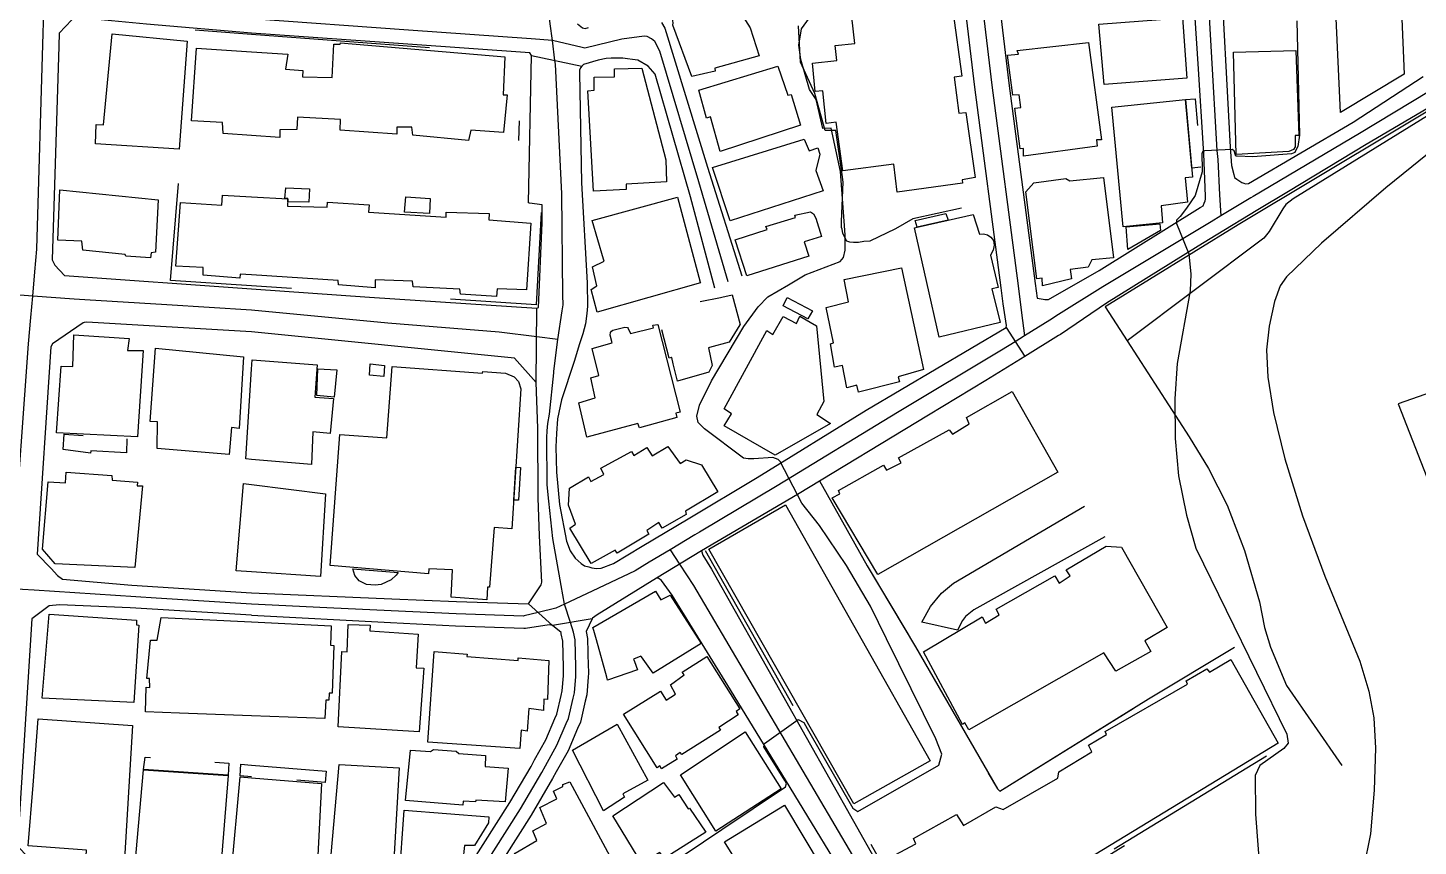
# Model space of a CAD drawing. Header units: millimetres. Extents: x 198785 to 203305, y 542885 to 545889.
# Drawn here: x 199964 to 200187.7, y 544165.3 to 544297.1 of the extents above; entities that cross this region are included whole.
import ezdxf

# ---------------------------------------------------------------- set-up
doc = ezdxf.new("R2010")
doc.units = ezdxf.units.MM
doc.linetypes.add('FENCE_25K', pattern=[54.3, 28.7, -9.2, -16.4])
doc.linetypes.add('HIDDEN_BULD_25K', pattern=[28.8, 18.4, -10.4])
for name, color, linetype in [('A0013117', 253, 'Continuous'), ('A0013118', 253, 'Continuous'), ('A0023217', 253, 'Continuous'), ('A0053326', 253, 'Continuous'), ('B0014111', 253, 'Continuous'), ('B0014112', 253, 'Continuous'), ('B0014113', 253, 'Continuous'), ('B0014114', 253, 'Continuous'), ('B0014115', 253, 'Continuous'), ('B0014116', 253, 'Continuous'), ('B0024120', 253, 'Continuous'), ('F0017111', 253, 'Continuous'), ('F0047224', 253, 'Continuous')]:
    doc.layers.add(name, color=color, linetype=linetype)

msp = doc.modelspace()

# ---------------------------------------------------------------- linework, layer by layer
at = {"layer": 'A0013117'}
for points in [[(200074.52, 544255.2), (200070.64, 544269.89), (200064.93, 544289.63), (200063.79, 544290.93), (200062.16, 544291.92), (200061.3, 544292.02), (200060.5, 544292.13), (200059.76, 544292.21), (200058.61, 544292.21), (200057.86, 544292.21), (200057.04, 544292.15), (200055.74, 544291.89), (200053.39, 544291.22), (200053.16, 544290.95), (200052.95, 544290.68), (200052.78, 544290.28), (200052.74, 544289.84), (200053.08, 544272.13), (200054.02, 544256.06), (200054.07, 544252.26), (200053.94, 544251.11), (200053.75, 544249.41), (200053.31, 544247.83), (200052.77, 544246.24), (200051.93, 544243.38), (200049.85, 544237.19), (200049.24, 544234.15), (200049.06, 544231.76), (200048.97, 544229.62), (200049.04, 544225.55), (200049.54, 544220.32), (200050.65, 544214.45), (200051.28, 544212.9), (200052.06, 544211.7), (200053.05, 544210.82), (200053.59, 544210.48), (200054.24, 544210.3), (200054.77, 544210.13), (200055.52, 544210.06), (200056.24, 544210.11), (200058.25, 544210.86), (200062.84, 544213.61), (200070.23, 544218.03), (200081.33, 544224.67), (200098.91, 544235.55), (200121.44, 544248.85), (200121.5, 544249.15), (200120.96, 544252.64), (200120.63, 544255.22), (200116.39, 544287.52), (200112.96, 544316.34)], [(200118.42, 544316.99), (200121.85, 544288.2), (200126.09, 544255.92), (200126.39, 544253.58), (200127.36, 544253.39), (200127.67, 544253.35), (200128.24, 544253.35), (200136.4, 544258.01), (200152.66, 544268.16), (200152.76, 544268.21), (200153.1, 544268.46), (200153.31, 544268.84), (200153.45, 544269.23), (200153.48, 544269.51), (200153.48, 544269.97), (200153.22, 544276.83), (200152.3, 544291.31), (200151.16, 544309.35)], [(200155.79, 544308.96), (200157.48, 544277.91), (200157.69, 544274.93), (200158.05, 544273.5), (200158.19, 544273), (200158.55, 544272.71), (200159.33, 544272.22), (200159.66, 544272.08), (200159.96, 544271.99), (200160.44, 544272.06), (200177.24, 544281.92), (200188.51, 544289.29)], [(200000, 544296.23), (199983.07, 544297.68), (199972.97, 544298.67), (199972.14, 544298.53), (199971.07, 544298.39), (199969.05, 544296.23), (199968.97, 544294.17), (199967.91, 544259.73), (199968.32, 544258.86), (199969.87, 544257.2), (200000, 544255.08)], [(200000, 544255.08), (200018.99, 544253.75), (200045.91, 544251.94), (200046.17, 544252.07), (200046.74, 544265.71), (200046.76, 544267.46), (200046.76, 544268.61), (200044.71, 544268.85), (200044.56, 544268.94), (200045.06, 544292.62), (200044.77, 544293.08), (200025.12, 544294.46), (200000, 544296.23)], [(200052.43, 544297.72), (200053.25, 544297.1), (200053.67, 544297), (200054.22, 544297.15)], [(200065.94, 544297.96), (200066.49, 544297.04), (200073.34, 544274.67), (200078.87, 544257.17)], [(200190.96, 544285.14), (200179.35, 544278.3), (200166.86, 544270.76), (200161.93, 544267.78), (200155.23, 544263.73), (200152.3, 544261.96), (200137.58, 544252.75), (200130.17, 544247.74), (200129.87, 544247.56), (200124.41, 544244.17), (200118.14, 544240.29), (200108.95, 544234.75), (200087.85, 544221.98), (200072.41, 544212.87), (200072.6, 544212.18), (200074, 544209.92), (200100.64, 544162.57)], [(200000, 544248.17), (199973.46, 544249.7), (199973.03, 544249.63), (199972.89, 544249.61), (199967.94, 544246.24), (199967.71, 544245.75), (199965.47, 544212.37), (199967.73, 544210.05), (199968.76, 544208.9), (199969.58, 544208.3), (199980.7, 544207.33), (200000, 544206.1)], [(200000, 544206.1), (200022.55, 544205.17), (200032.98, 544204.74), (200044.57, 544204.36), (200046.58, 544207.4), (200046.71, 544207.84), (200046.32, 544215.3), (200046.11, 544221.43), (200046.06, 544232.63), (200045.8, 544239.99), (200042.31, 544243.92), (200000, 544248.16)], [(200098.44, 544155.39), (200085.31, 544176.97), (200076.62, 544191.2), (200067.65, 544205.75), (200065.96, 544208.11), (200065.75, 544208.28), (200065.43, 544208.46), (200065.16, 544208.48), (200055.61, 544202.57), (200054.88, 544202.04), (200054.82, 544201.92), (200053.83, 544199.9), (200054.05, 544198.74), (200054.17, 544194.26), (200054.19, 544193.64), (200054.19, 544193.2), (200054.18, 544192.53), (200053.94, 544189.72), (200053.7, 544188.7), (200052.91, 544185.27), (200052.46, 544184.28), (200050.93, 544180.69), (200049.03, 544177.27), (200048.44, 544176.2), (200044.99, 544170.3), (200038.56, 544160.16)], [(200000, 544202.5), (199980.47, 544203.73), (199969.09, 544204.21), (199967.41, 544204.05), (199964.64, 544201.95), (199962.32, 544165.38), (199965.24, 544162.19), (200000, 544159.31)], [(200035.11, 544162.19), (200041.57, 544172.38), (200044.96, 544178.17), (200045.53, 544179.21), (200047.33, 544182.45), (200048.8, 544185.89), (200049.1, 544186.56), (200049.8, 544189.61), (200049.98, 544190.36), (200050.18, 544192.73), (200050.19, 544193.23), (200050.19, 544193.57), (200050.17, 544194.14), (200050.06, 544198.32), (200049.83, 544199.53), (200049.81, 544199.75), (200048.43, 544200.87), (200048.14, 544200.93), (200047.88, 544200.95), (200044.06, 544200.4), (200043.83, 544200.38), (200032.83, 544200.74), (200022.34, 544201.3), (200000, 544202.49)], [(200122.65, 544154.47), (200140.49, 544165.45)]]:
    msp.add_lwpolyline(points, dxfattribs=at)
at = {"layer": 'A0013118'}
msp.add_lwpolyline([(200197.36, 544241.06), (200184.5, 544236.55), (200194.6, 544210.71)], dxfattribs=at)
at = {"layer": 'A0023217'}
for points in [[(200149.84, 544365.09), (200150.23, 544362.52), (200150.25, 544362.16), (200150.43, 544359.26), (200150.53, 544357.38), (200152.18, 544332.21), (200153.48, 544309.16), (200155.35, 544277.37), (200155.46, 544275.88), (200155.78, 544270.23), (200155.98, 544266.82)], [(200189.08, 544344.82), (200189.43, 544340.28), (200189.43, 544340.2), (200189.94, 544320.98), (200191, 544302.74), (200191.58, 544293.65), (200191.54, 544289.62), (200189.39, 544286.78), (200178.3, 544280.11), (200161.17, 544269.94), (200160.79, 544269.72), (200155.98, 544266.82)], [(200048.4, 544295.08), (200048.06, 544297.75), (200047.88, 544299.15), (200046.2, 544304.74), (200042.85, 544316.04), (200042.55, 544316.9), (200041.7, 544319.34)], [(200115.69, 544316.67), (200119.12, 544287.86), (200123.36, 544255.57), (200123.91, 544251.22), (200124.39, 544247.51)], [(199964.77, 544253.9), (199965.12, 544257.83), (199965.44, 544261.45), (199966.44, 544296.24), (199966.59, 544301.39)], [(200048.4, 544295.08), (200045, 544295.32), (200025.27, 544296.71), (200000, 544298.55)], [(200076.69, 544256.19), (200071.99, 544272.28), (200065.71, 544293.33), (200064.86, 544294.91), (200064.36, 544295.33), (200063.64, 544295.73), (200063.15, 544295.76), (200059.55, 544295.3), (200053.64, 544293.85), (200053.2, 544293.95), (200048.4, 544295.08)], [(200049.29, 544246.9), (200049.97, 544251.52), (200050.11, 544252.51), (200050.09, 544254.06), (200049.92, 544270.37), (200048.9, 544291.23), (200048.82, 544291.85), (200048.4, 544295.08)], [(200155.98, 544266.82), (200154.42, 544265.88), (200136.99, 544255.38), (200129.87, 544250.95), (200128.43, 544250.05), (200124.39, 544247.51)], [(199964.77, 544253.9), (199958.37, 544254.36), (199940.06, 544256.12), (199919.53, 544257.55), (199914.76, 544257.9)], [(199961.24, 544206.78), (199961.66, 544212.63), (199964.09, 544246.19), (199964.47, 544250.45), (199964.77, 544253.9)], [(200000, 544251.63), (199986.37, 544252.5), (199973.14, 544253.3), (199971.45, 544253.42), (199964.77, 544253.9)], [(200049.29, 544246.9), (200045.87, 544247.33), (200039.83, 544248.08), (200021.93, 544249.52), (200000, 544251.62)], [(200050.35, 544204.3), (200049.81, 544207.32), (200048.49, 544214.87), (200047.83, 544220.87), (200047.58, 544223.49), (200047.52, 544231.12), (200047.56, 544232.19), (200047.65, 544233.39), (200047.96, 544234.91), (200048.61, 544241.55), (200048.64, 544241.79), (200049.29, 544246.9)], [(200124.39, 544247.51), (200122.89, 544246.56), (200120.67, 544245.17), (200103.93, 544235.15), (200084.59, 544223.33), (200072.06, 544215.87), (200071.33, 544215.44), (200067.36, 544213.06)], [(200067.36, 544213.06), (200064, 544211.05), (200061.7, 544209.67), (200054.79, 544206.4), (200050.35, 544204.3)], [(200067.36, 544213.06), (200068.87, 544210.73), (200071.12, 544207.28), (200099.54, 544158.98), (200107.16, 544146.31), (200109.07, 544143.46)], [(200000, 544204.3), (199984.64, 544205.27), (199965.01, 544206.53), (199961.24, 544206.78)], [(200050.35, 544204.3), (200048.97, 544203.65), (200046.13, 544202.95), (200043.85, 544202.39), (200043.76, 544202.38), (200032.91, 544202.74), (200022.45, 544203.23), (200012.1, 544203.72), (200000, 544204.29)], [(200031.62, 544154.5), (200034.52, 544158.21), (200036.83, 544161.17), (200043.28, 544171.34), (200046.7, 544177.19), (200047.28, 544178.24), (200049.13, 544181.57), (200050.63, 544185.09), (200051.01, 544185.91), (200051.75, 544189.16), (200051.96, 544190.04), (200052.18, 544192.63), (200052.19, 544193.22), (200052.19, 544193.6), (200052.17, 544194.2), (200052.06, 544198.53), (200051.81, 544199.81), (200051.31, 544201.34), (200050.35, 544204.3)]]:
    msp.add_lwpolyline(points, dxfattribs=at)
at = {"layer": 'A0053326'}
msp.add_lwpolyline([(200054.77, 544210.13), (200055.52, 544210.06), (200056.24, 544210.11), (200058.25, 544210.86), (200062.84, 544213.61), (200070.23, 544218.03), (200081.33, 544224.67), (200098.91, 544235.55), (200121.44, 544248.85), (200124.41, 544244.17), (200118.14, 544240.29), (200108.95, 544234.75), (200087.85, 544221.98), (200072.41, 544212.87), (200065.16, 544208.48), (200055.61, 544202.57), (200054.88, 544202.04), (200054.82, 544201.92), (200048.43, 544200.87), (200044.58, 544204.36), (200046.58, 544207.4), (200046.71, 544207.84), (200046.32, 544215.3), (200046.11, 544221.43), (200046.06, 544232.63), (200045.8, 544239.99), (200045.91, 544251.94), (200046.17, 544252.07), (200046.74, 544265.71), (200046.76, 544267.46), (200046.76, 544268.61), (200044.71, 544268.85), (200044.56, 544268.94), (200045.06, 544292.62), (200053.16, 544290.95), (200052.95, 544290.68), (200052.78, 544290.28), (200052.74, 544289.84), (200053.08, 544272.13), (200054.02, 544256.06), (200054.07, 544252.26), (200053.94, 544251.11), (200053.75, 544249.41), (200053.31, 544247.83), (200052.77, 544246.24), (200051.93, 544243.38), (200049.85, 544237.19), (200049.24, 544234.15), (200049.06, 544231.76), (200048.97, 544229.62), (200049.04, 544225.55), (200049.54, 544220.32), (200050.65, 544214.45), (200051.28, 544212.9), (200052.06, 544211.7), (200053.05, 544210.82), (200053.59, 544210.48), (200054.24, 544210.3), (200054.77, 544210.13)], dxfattribs=at)
at = {"layer": 'B0014111'}
for points in [[(200181.79, 544309.46), (200181.85, 544308.62), (200184.64, 544308.8), (200185.45, 544289.62), (200175.24, 544283.48), (200174.06, 544309.2), (200181.79, 544309.46)], [(199989.61, 544294.96), (199988.33, 544277.58), (199974.9, 544278.44), (199975.01, 544281.52), (199976.17, 544281.48), (199977.56, 544296.14), (199989.61, 544294.96)], [(199983.85, 544260.86), (199983.75, 544260.07), (199979.77, 544260.32), (199979.65, 544260.62), (199972.82, 544261.3), (199972.68, 544262.73), (199968.84, 544262.91), (199969.15, 544271.02), (199984.96, 544269.42), (199984.55, 544260.97), (199983.85, 544260.86)], [(200072.22, 544256.02), (200055.6, 544251.3), (200054.66, 544254.99), (200055.57, 544255.55), (200054.86, 544258.64), (200056.74, 544259.53), (200056.64, 544259.85), (200054.82, 544266.08), (200068.54, 544269.84), (200072.18, 544256.17), (200072.22, 544256.02)], [(199982.53, 544245.12), (199981.61, 544231.26), (199968.61, 544231.88), (199969.33, 544242.6), (199971.25, 544242.59), (199971.37, 544247.67), (199980.31, 544247.05), (199980.04, 544245.14), (199982.53, 544245.12)], [(200000, 544242.12), (200000.1, 544243.66), (200010.54, 544242.84), (200010.19, 544237.63), (200013.2, 544237.39), (200012.65, 544231.79), (200009.86, 544232.02), (200009.65, 544226.81), (200000, 544227.6)], [(200022.64, 544242.57), (200037.18, 544241.48), (200037.2, 544241.77), (200040.87, 544241.5), (200042.23, 544240.89), (200042.92, 544240.13), (200043.32, 544238.98), (200041.89, 544216.43), (200039.03, 544216.64), (200038.29, 544207.03), (200037.95, 544207.05), (200037.83, 544205), (200032.13, 544205.42), (200032.33, 544209.81), (200028.5, 544209.99), (200028.44, 544209.18), (200012.62, 544210.51), (200014.2, 544231.63), (200021.78, 544231.06), (200022.64, 544242.57)], [(200000, 544227.6), (199999.05, 544227.68), (200000, 544242.13)], [(199981.85, 544200.94), (199981.06, 544188.48), (199966.27, 544189.14), (199967.41, 544202.67), (199981.47, 544201.71), (199981.47, 544200.95), (199981.85, 544200.94)], [(199980.81, 544184.78), (199979.44, 544161.47), (199973.26, 544162.02), (199973.43, 544164.67), (199964.05, 544165.36), (199964.87, 544175.16), (199965.66, 544185.81), (199980.81, 544184.78)], [(200059.99, 544173.24), (200056.65, 544171.02), (200051.65, 544180.81), (200058.8, 544184.99), (200063.74, 544175.96), (200059.73, 544173.73), (200059.99, 544173.24)], [(200032.89, 544180.63), (200033.34, 544180.25), (200037.65, 544179.9), (200037.58, 544178.15), (200041.31, 544177.89), (200040.8, 544172.48), (200036.07, 544172.73), (200036.03, 544172.48), (200034.02, 544172.56), (200034, 544171.93), (200024.74, 544172.67), (200025.57, 544180.81), (200028.81, 544180.55), (200029.25, 544180.9), (200032.89, 544180.63)], [(200038.11, 544169.06), (200035.85, 544165.44), (200034.23, 544165.43), (200034.01, 544162.97), (200031.75, 544160.61), (200028.32, 544160.7), (200028.17, 544159.47), (200023.74, 544159.74), (200024.55, 544171.13), (200038.15, 544170.04), (200038.11, 544169.06)]]:
    msp.add_lwpolyline(points, dxfattribs=at)
at = {"layer": 'B0014112'}
for points in [[(200088.91, 544279.17), (200089.74, 544277.27), (200091.11, 544277.75), (200091.42, 544276.78), (200090.82, 544274.13), (200091.97, 544270.83), (200077.03, 544266.04), (200074.19, 544274.6), (200088.91, 544279.17)], [(200089.66, 544260.31), (200079.68, 544257.19), (200077.83, 544262.98), (200082.95, 544264.62), (200082.77, 544265.12), (200087.53, 544266.58), (200087.44, 544266.94), (200089.94, 544267.49), (200090.41, 544267.13), (200090.81, 544266.45), (200091.69, 544263.49), (200088.94, 544262.65), (200089.66, 544260.31)]]:
    msp.add_lwpolyline(points, dxfattribs=at)
at = {"layer": 'B0014113'}
for points in [[(200076.2, 544302.5), (200077.02, 544300.16), (200078.49, 544300.62), (200079.09, 544298.86), (200080.23, 544297.08), (200081.68, 544292.59), (200074.52, 544290.58), (200074.61, 544290.12), (200070.86, 544289.24), (200067.77, 544297.53), (200067.82, 544297.93), (200067.55, 544299.54), (200076.2, 544302.5)], [(200150.47, 544288.99), (200137.17, 544287.99), (200136.33, 544297.67), (200149.78, 544298.7), (200150.47, 544288.99)], [(200000, 544279.78), (199995.43, 544280.09), (199995.29, 544281.84), (199990.33, 544282.13), (199991.15, 544293.84), (200000, 544293.25)], [(200000, 544293.25), (200005.83, 544292.86), (200005.45, 544290.46), (200008.24, 544290.24), (200008.18, 544289.21), (200012.95, 544289.08), (200013.25, 544294.47), (200014.25, 544294.46), (200014.29, 544294.69), (200040.73, 544292.45), (200040.49, 544286.33), (200041.13, 544286.32), (200040.53, 544280.22), (200035.26, 544280.6), (200034.9, 544278.96), (200025.96, 544279.84), (200025.77, 544281.11), (200023.37, 544281.09), (200023.35, 544280), (200014.27, 544280.61), (200014.32, 544282.34), (200007.39, 544282.73), (200007.28, 544280.73), (200004.56, 544280.69), (200004.53, 544279.46), (200000, 544279.77)], [(200134.69, 544294.76), (200136.75, 544279.06), (200135.97, 544279.04), (200136.08, 544278.07), (200124.21, 544276.45), (200124.2, 544277.69), (200123.69, 544277.62), (200122.82, 544284.15), (200123.77, 544284.28), (200123.52, 544286.29), (200122.49, 544286.26), (200121.62, 544292.7), (200123.39, 544292.87), (200123.18, 544293.44), (200134.69, 544294.76)], [(200166.9, 544277.2), (200158.46, 544276.68), (200158.02, 544293.16), (200168.06, 544293.43), (200168.5, 544279.77), (200167.93, 544279.76), (200167.93, 544277.92), (200167.66, 544277.5), (200166.9, 544277.2)], [(200060.25, 544271.07), (200055, 544270.82), (200054.09, 544286.95), (200055.13, 544287.06), (200055.12, 544289.16), (200058.42, 544289.22), (200058.42, 544290.49), (200062.82, 544290.6), (200066.67, 544275.83), (200066.77, 544272.28), (200060.26, 544271.94), (200060.25, 544271.07)], [(200084.67, 544290.95), (200086.27, 544286.24), (200086.84, 544286.39), (200088.31, 544281.43), (200075.4, 544277.21), (200073.82, 544282.78), (200073.2, 544282.56), (200071.96, 544287.05), (200084.67, 544290.95)], [(200146.56, 544265.68), (200140.24, 544265.04), (200138.43, 544284.34), (200150.28, 544285.55), (200151.42, 544273.05), (200150.21, 544272.93), (200150.59, 544269.01), (200146.38, 544268.42), (200146.56, 544265.68)], [(200137.08, 544273), (200138.68, 544260.06), (200135.22, 544259.76), (200134.6, 544258.54), (200131.72, 544258.19), (200131.93, 544256.66), (200127.28, 544255.56), (200127.19, 544256.77), (200126.36, 544256.69), (200124.59, 544270.69), (200125.86, 544272.12), (200131, 544272.85), (200131.65, 544272.44), (200137.08, 544273)], [(200000, 544257.31), (199998.16, 544257.43), (199998.11, 544256.8), (199992.22, 544257.27), (199992.2, 544258.53), (199987.82, 544258.71), (199988.53, 544268.96), (199995.19, 544268.56), (199995.29, 544270.15), (200000, 544269.89)], [(200000, 544269.89), (200005.83, 544269.58), (200005.77, 544268.41), (200012.16, 544268.24), (200012.19, 544269.02), (200018.92, 544268.6), (200018.82, 544267.43), (200031.29, 544266.59), (200031.31, 544267.4), (200038.21, 544267.2), (200038.16, 544266.17), (200044.91, 544265.63), (200044.24, 544254.89), (200039.5, 544255.09), (200039.39, 544253.83), (200033.59, 544254.23), (200033.49, 544255.03), (200026, 544255.38), (200025.87, 544256.32), (200019.9, 544256.5), (200019.86, 544255.24), (200013.98, 544255.71), (200013.91, 544256.4), (200000, 544257.31)], [(200116.1, 544267.06), (200117.14, 544263.85), (200117.78, 544263.92), (200118.4, 544263.79), (200118.94, 544263.41), (200119.36, 544262.88), (200119.49, 544262.09), (200119.34, 544261.32), (200118.89, 544260.52), (200120.13, 544255.27), (200119.1, 544255.06), (200120.44, 544249.67), (200110.63, 544247.3), (200106.65, 544264.88), (200107.09, 544264.98), (200112.07, 544266.13), (200116.1, 544267.06)], [(200104.56, 544258.47), (200108.12, 544242.06), (200104.05, 544240.88), (200104.26, 544240.08), (200097.68, 544238.43), (200097.4, 544239.56), (200095.77, 544239.11), (200095.07, 544242.72), (200093.81, 544242.45), (200093.13, 544246.23), (200093.62, 544246.38), (200092.45, 544252.06), (200096.05, 544252.96), (200095.38, 544256.59), (200104.56, 544258.47)], [(200065.37, 544249.32), (200068.97, 544235.23), (200068.24, 544235.04), (200068.45, 544234.33), (200062.41, 544232.7), (200062.14, 544233.38), (200053.92, 544231.16), (200052.65, 544236.69), (200055.29, 544237.51), (200054.58, 544240.75), (200055.86, 544241.13), (200054.79, 544245.48), (200058, 544246.39), (200057.71, 544247.63), (200057.73, 544248.03), (200057.91, 544248.26), (200058.12, 544248.4), (200060.08, 544248.92), (200060.47, 544248.85), (200060.62, 544248.7), (200060.95, 544247.89), (200064.68, 544248.78), (200064.57, 544249.24), (200065.37, 544249.32)], [(200088.24, 544250.68), (200090.92, 544249.12), (200092.09, 544236.95), (200090.96, 544234.86), (200093.18, 544233.41), (200084.25, 544228.29), (200076.02, 544233.02), (200077.23, 544234.92), (200076.04, 544235.75), (200082.89, 544248.38), (200083.9, 544247.72), (200085.53, 544250.63), (200087.68, 544249.51), (200088.24, 544250.68)], [(199998.71, 544244.1), (199998.01, 544232.6), (199996.78, 544232.74), (199996.37, 544228.42), (199984.78, 544229.34), (199984.84, 544233.65), (199983.68, 544233.69), (199984.51, 544245.51), (199998.71, 544244.1)], [(200066.99, 544229.67), (200068.95, 544226.96), (200069.95, 544227.54), (200072.41, 544226.73), (200075.03, 544222.38), (200069.8, 544219.28), (200069.93, 544218.76), (200066.07, 544216.52), (200065.54, 544217.47), (200063.61, 544216.18), (200063.9, 544215.57), (200058.84, 544212.53), (200058.51, 544213), (200054.65, 544210.82), (200051.22, 544216.53), (200052.13, 544217.17), (200050.97, 544220.22), (200051.15, 544222.95), (200054.19, 544224.79), (200054.61, 544224.06), (200056.69, 544225.19), (200056.17, 544226.22), (200061.11, 544228.88), (200061.48, 544228.23), (200063.61, 544229.52), (200064.44, 544228.16), (200066.99, 544229.67)], [(199981.66, 544223.96), (199981.6, 544223.34), (199982.43, 544223.33), (199981.18, 544210.18), (199968.41, 544210.78), (199966.35, 544213.17), (199967.27, 544223.99), (199970.06, 544223.85), (199970.14, 544225.53), (199977.5, 544225.04), (199977.57, 544224.24), (199981.66, 544223.96)], [(200000, 544209.51), (199997.49, 544209.68), (199998.7, 544223.74), (200000, 544223.57)], [(200000, 544223.57), (200011.88, 544222.05), (200011.11, 544208.75), (200000, 544209.51)], [(200109.18, 544179.07), (200096.89, 544172.13), (200073.58, 544213.14), (200085.93, 544220.31), (200109.18, 544179.07)], [(200064.97, 544206.4), (200065.85, 544204.98), (200066.47, 544205.3), (200067.37, 544205.76), (200072.35, 544197.98), (200064.6, 544193.21), (200062.73, 544195.81), (200062.65, 544195.93), (200061.47, 544195.43), (200061.62, 544195.05), (200062.12, 544193.73), (200057.27, 544192.08), (200057.14, 544192.55), (200055.48, 544198.53), (200055.05, 544200.07), (200054.92, 544200.56), (200064.97, 544206.4)], [(200000, 544186.32), (199988.41, 544186.75), (199982.94, 544186.94), (199983.01, 544190.95), (199983.6, 544190.85), (199983.56, 544192.31), (199983.15, 544192.31), (199983.71, 544198.52), (199984.78, 544198.51), (199985.43, 544202.17), (200000, 544201.43)], [(200000, 544201.43), (200012.82, 544200.78), (200012.7, 544197.67), (200013.24, 544197.63), (200012.98, 544189.96), (200012.46, 544189.96), (200012.42, 544188.85), (200011.93, 544188.86), (200011.78, 544185.87), (200000, 544186.31)], [(200026.8, 544199.44), (200026.47, 544194.06), (200027.7, 544194), (200026.97, 544183.76), (200013.94, 544184.56), (200014.52, 544196.65), (200015.4, 544196.61), (200015.55, 544201.04), (200019.09, 544200.89), (200019.04, 544200), (200026.8, 544199.44)], [(200034.61, 544195.86), (200042.91, 544195.25), (200042.89, 544195.67), (200047.85, 544195.23), (200047.64, 544188.96), (200047.02, 544189.02), (200046.99, 544187.18), (200044.6, 544187.47), (200044.34, 544183.85), (200043.39, 544184.01), (200043.18, 544181.05), (200028.35, 544182.05), (200029.37, 544196.69), (200034.68, 544196.27), (200034.61, 544195.86)], [(200073.24, 544195.89), (200078.59, 544187.46), (200077.97, 544187.01), (200078.32, 544186.45), (200075.17, 544184.45), (200075.44, 544184.03), (200069.24, 544180.08), (200068.98, 544180.4), (200068.21, 544179.88), (200068.5, 544179.36), (200065.97, 544177.78), (200065.7, 544178.25), (200065.27, 544177.92), (200059.82, 544186.56), (200065.82, 544190.28), (200066.71, 544188.85), (200068.21, 544189.8), (200067.38, 544191.33), (200069.59, 544192.89), (200069.31, 544193.32), (200073.24, 544195.89)], [(200103.57, 544163.95), (200106.89, 544165.72), (200106.5, 544166.54), (200113.45, 544170.44), (200114.56, 544168.67), (200119.75, 544171.64), (200120.92, 544171.24), (200129.75, 544176.25), (200129.89, 544177.32), (200135.23, 544180.51), (200134.69, 544181.58), (200137.58, 544183.32), (200137.35, 544183.79), (200150.6, 544191.39), (200150.4, 544191.96), (200153.72, 544193.9), (200154.15, 544193.37), (200157.6, 544195.37)], [(200157.6, 544195.37), (200165.21, 544181.93), (200121.04, 544155.03)], [(200085.2, 544174.56), (200074.7, 544167.72), (200069.01, 544176.81), (200079.41, 544183.72), (200085.2, 544174.56)], [(199996.21, 544176.69), (199994.94, 544160.7), (199981.23, 544161.87), (199982.62, 544177.63), (199996.21, 544176.69)], [(200023.73, 544177.94), (200022.59, 544158.46), (200012.37, 544159.13), (200014.08, 544178.49), (200023.73, 544177.94)], [(200000, 544160.37), (199996.72, 544160.61), (199998.17, 544176.47), (200000, 544176.32)], [(200000, 544176.32), (200011.26, 544175.42), (200010.43, 544159.6), (200000, 544160.36)], [(200052.36, 544155.99), (200046.33, 544152.58), (200045.53, 544152.78), (200041.26, 544150.51), (200038.17, 544157.32), (200039.48, 544157.98), (200039.18, 544158.58), (200040.48, 544159.39), (200040.01, 544160.2), (200042.4, 544164.18), (200045.87, 544166.22), (200045.23, 544167.79), (200047.43, 544168.98), (200046.37, 544171.54), (200049.14, 544172.95), (200048.56, 544174.17), (200050.1, 544174.93), (200050.08, 544175.28), (200051.23, 544175.7), (200059.16, 544160.92), (200051.76, 544156.91), (200052.36, 544155.99)], [(200066.26, 544175.57), (200068.04, 544173.21), (200068.74, 544173.67), (200070.25, 544171.33), (200070.49, 544171.46), (200073.08, 544167.59), (200066.39, 544163.35), (200065.69, 544164.3), (200062.82, 544162.56), (200058.13, 544170.19), (200066.26, 544175.57)], [(200091.83, 544161.79), (200082.24, 544156.08), (200076.1, 544166), (200085.77, 544171.92), (200091.83, 544161.79)]]:
    msp.add_lwpolyline(points, dxfattribs=at)
at = {"layer": 'B0014114', "linetype": 'HIDDEN_BULD_25K', "flags": 128}
msp.add_lwpolyline([(200073.54, 544245.59), (200074.11, 544242.72), (200073.9, 544242.31), (200073.56, 544241.68), (200068.51, 544240.22), (200067.85, 544243.02), (200067.62, 544244), (200067.58, 544243.99), (200067.19, 544243.91), (200065.18, 544251.61), (200065.45, 544251.67), (200075.47, 544253.7), (200075.67, 544253.74), (200077.33, 544254.08), (200078.62, 544249.32), (200078.59, 544249.28), (200076.84, 544246.48), (200073.68, 544245.63), (200073.54, 544245.59)], dxfattribs=at)
at = {"layer": 'B0014115'}
for points in [[(200112.86, 544299.82), (200114.3, 544289.33), (200113.07, 544289.14), (200113.83, 544283.36), (200114.95, 544283.44), (200116.41, 544273.01), (200114.36, 544272.64), (200114.41, 544272.08), (200103.88, 544270.62), (200103.37, 544275.12), (200095.13, 544274.05), (200094.08, 544281.89), (200092.44, 544281.7), (200091.92, 544286.98), (200090.69, 544286.85), (200090.28, 544291.42), (200094.16, 544291.84), (200093.93, 544294.24), (200097.08, 544294.59), (200096.59, 544298.81)], [(200122.38, 544238.52), (200129.74, 544225.53), (200100.75, 544209.05), (200093.44, 544221.41), (200094.65, 544222.08), (200094.43, 544222.58), (200101.71, 544226.69), (200102.18, 544225.86), (200104.52, 544227.05), (200104.08, 544227.84), (200112.24, 544232.36), (200112.78, 544231.69), (200115.45, 544233.33), (200115.05, 544234.34), (200122.38, 544238.52)], [(200139.99, 544213.45), (200147.32, 544200.55), (200143.72, 544198.4), (200144.69, 544196.65), (200139.07, 544193.51), (200137.14, 544196.45), (200115.42, 544184.06), (200114.77, 544185.19), (200114.39, 544184.92), (200108.1, 544196.62), (200117.54, 544202.24), (200118.12, 544201.26), (200120.32, 544202.56), (200119.79, 544203.47), (200129.28, 544208.86), (200129.93, 544207.68), (200131.72, 544208.87), (200131.1, 544209.82), (200137.49, 544213.66), (200139.99, 544213.45)]]:
    msp.add_lwpolyline(points, dxfattribs=at)
at = {"layer": 'B0014116', "linetype": 'HIDDEN_BULD_25K', "flags": 128}
for points in [[(200152.76, 544274.64), (200151.3, 544274.52), (200150.3, 544285.56), (200151.85, 544285.67), (200152.76, 544274.64)], [(200009.3, 544271.2), (200009.19, 544269.01), (200005.83, 544269.09), (200005.85, 544269.6), (200005.35, 544269.63), (200005.51, 544271.34), (200009.3, 544271.2)], [(200028.71, 544269.64), (200028.62, 544267.2), (200024.58, 544267.41), (200024.82, 544269.89), (200028.71, 544269.64)], [(200112.07, 544266.15), (200107.08, 544265), (200106.76, 544266.1), (200111.71, 544267.22), (200112.07, 544266.15)], [(200146.27, 544264.47), (200141.02, 544261.38), (200140.72, 544265.05), (200146.17, 544265.54), (200146.27, 544264.47)], [(200090.28, 544251.54), (200089.5, 544250.23), (200085.53, 544252.36), (200086.19, 544253.67), (200090.28, 544251.54)], [(200021.39, 544242.75), (200021.27, 544240.95), (200018.96, 544241.18), (200019.07, 544243.02), (200021.39, 544242.75)], [(200013.7, 544242.01), (200013.28, 544237.63), (200010.47, 544237.91), (200010.68, 544242.21), (200013.7, 544242.01)], [(199979.91, 544230.92), (199979.85, 544228.68), (199974.1, 544229), (199974.08, 544228.62), (199969.67, 544229.19), (199969.82, 544231.69), (199979.91, 544230.92)], [(200042.92, 544221.05), (200042.2, 544221.02), (200042.54, 544226.36), (200043.28, 544226.32), (200042.92, 544221.05)], [(200020.84, 544207.48), (200019.88, 544207.35), (200018.46, 544207.48), (200017.32, 544208.06), (200016.62, 544208.91), (200016.27, 544210.01), (200023.6, 544209.38), (200023.26, 544208.99), (200022.45, 544208.23), (200020.84, 544207.48)], [(199996.35, 544178.67), (199996.22, 544176.75), (199982.62, 544177.68), (199982.86, 544179.65), (199996.35, 544178.67)], [(200000, 544176.5), (199998.18, 544176.65), (199998.27, 544178.54), (200000, 544178.39)], [(200000, 544178.39), (200011.98, 544177.38), (200011.83, 544175.58), (200000, 544176.5)]]:
    msp.add_lwpolyline(points, dxfattribs=at)
at = {"layer": 'B0024120', "linetype": 'FENCE_25K', "flags": 128}
for points in [[(200000, 544255.54), (199986.97, 544256.42), (199990.21, 544296.81), (200000, 544296.08)], [(200000, 544296.07), (200043.44, 544292.84), (200042.95, 544278.96)], [(200046.59, 544267.34), (200045.77, 544252.48), (200000, 544255.54)], [(200091.4, 544224.13), (200099.05, 544210.47), (200106.85, 544197.4), (200120.02, 544174.55), (200120.4, 544174.21), (200144.32, 544189.03), (200158.19, 544197.35)], [(200073, 544212.96), (200097.75, 544169.09), (200109.21, 544148.48), (200109.55, 544147.93), (200110.92, 544148.04), (200111.74, 544148.31), (200168, 544182.77), (200171.1, 544184.56)]]:
    msp.add_lwpolyline(points, dxfattribs=at)
at = {"layer": 'F0017111'}
for points, elevation in [([(200066.66, 544161.93), (200075.68, 544168), (200085.89, 544174.89), (200086.05, 544175.44), (200085.82, 544175.91), (200082.44, 544181.3), (200082.54, 544181.88), (200087.94, 544185.75), (200088.84, 544185.24), (200089.42, 544184.26), (200096.75, 544171.44), (200097.56, 544170.93), (200110.59, 544178.38), (200111.06, 544180.12), (200110.12, 544182.59), (200102.17, 544198.7), (200099.59, 544203.99), (200095.74, 544210.51), (200091.37, 544216.96), (200088.55, 544220.58), (200085.06, 544227.29), (200084.74, 544227.6), (200083.89, 544227.9), (200080.84, 544227.71), (200079.91, 544227.71), (200079.13, 544227.8), (200072.86, 544232.54), (200071.84, 544233.55), (200071.63, 544234.58), (200072.06, 544236.32), (200074, 544240.26), (200079.22, 544248.98), (200081.52, 544252.18), (200083.06, 544253.79), (200086.38, 544255.72), (200089.06, 544257.33), (200094.71, 544259.5), (200095.26, 544260.14), (200095.49, 544261.3), (200095.52, 544263.71), (200095.47, 544264.52), (200094.74, 544273.98), (200093.25, 544280.95), (200091.94, 544280.91), (200090.87, 544285.55), (200089.79, 544287.17), (200088.38, 544291.98), (200088.07, 544294.3), (200088.5, 544296.96), (200089.76, 544298.69)], 20), ([(200168.22, 544298.24), (200168.29, 544293.66), (200168.65, 544279.82), (200168.37, 544277.99), (200168.02, 544277.42), (200167.87, 544277.05), (200167.32, 544276.79), (200161.14, 544276.34), (200158.62, 544276.42), (200158.39, 544276.46), (200158.26, 544276.77), (200158.11, 544277.29), (200157.77, 544277.51), (200153.33, 544277.28), (200153.03, 544277.15), (200152.92, 544276.83), (200152.99, 544274.29), (200152.99, 544273.91), (200151.86, 544270.08), (200150.45, 544268.06), (200149.42, 544266.7), (200148.82, 544266.11), (200148.85, 544265.59), (200150.81, 544260.72), (200151.13, 544257.41), (200151.04, 544254.75), (200148.94, 544243.07), (200148.54, 544237.34), (200148.62, 544230.99), (200149.14, 544224.98), (200150.46, 544218.64), (200151.95, 544213.33), (200166.57, 544183.37), (200166.82, 544181.93), (200166.13, 544181.05), (200162.23, 544178.34), (200161.48, 544176.71), (200161.54, 544170.49), (200162.38, 544159.2)], 30), ([(200192, 544279.02), (200182.52, 544271.34), (200172.19, 544262.4), (200166.52, 544257.03), (200165.5, 544255.56), (200164.58, 544253.05), (200163.72, 544249.06), (200163.34, 544245.24), (200163.54, 544240.85), (200164.46, 544235.16), (200166.29, 544227.68), (200169.1, 544218.51), (200172.7, 544208.81), (200178.31, 544195.09), (200179.78, 544190.28), (200180.58, 544185.97), (200180.87, 544181.11), (200180.66, 544174.37), (200180.03, 544167.3), (200178.91, 544161.73)], 40)]:
    msp.add_lwpolyline(points, dxfattribs=dict(at, elevation=elevation))
at = {"layer": 'F0047224'}
for points in [[(200114.23, 544268.07), (200106.4, 544266.32), (200103.61, 544264.75), (200099.51, 544262.75), (200098.52, 544262.68), (200097.65, 544262.55), (200096.83, 544262.53), (200096.28, 544262.56), (200095.79, 544262.73), (200095.13, 544263.99), (200095.02, 544264.69), (200094.92, 544264.95), (200094.9, 544265.92), (200095.2, 544272.26), (200095.05, 544273.49), (200094.01, 544280.59), (200092.29, 544280.56), (200090.65, 544286.51), (200088.35, 544291.58), (200087.98, 544297.41)], [(200209.69, 544295.6), (200167.59, 544269.55), (200166.42, 544268.64), (200165.95, 544267.98), (200163.73, 544264.31), (200162.9, 544263.21), (200140.88, 544246.69)], [(200197.14, 544288.42), (200158.77, 544265.37), (200137.35, 544252.17), (200140.88, 544246.69)], [(200140.88, 544246.69), (200150.87, 544231.23), (200153.99, 544226.13), (200156.97, 544220.26), (200159.75, 544212.92), (200162.18, 544204.65), (200163.02, 544200.56), (200163.95, 544197.39), (200166.53, 544191.18), (200175.44, 544178.29)], [(200091.4, 544224.13), (200099.05, 544210.47), (200106.85, 544197.4), (200120.02, 544174.55), (200120.4, 544174.21), (200144.32, 544189.03), (200158.19, 544197.35)], [(200137.32, 544215.14), (200116.22, 544203.36), (200114.88, 544202.29), (200114.38, 544201.64), (200113.58, 544200.12), (200107.83, 544201.38), (200109.22, 544203.9), (200111.01, 544206.08), (200112.95, 544207.67), (200134.04, 544220.08)]]:
    msp.add_lwpolyline(points, dxfattribs=at)

doc.saveas('drawing.dxf')
